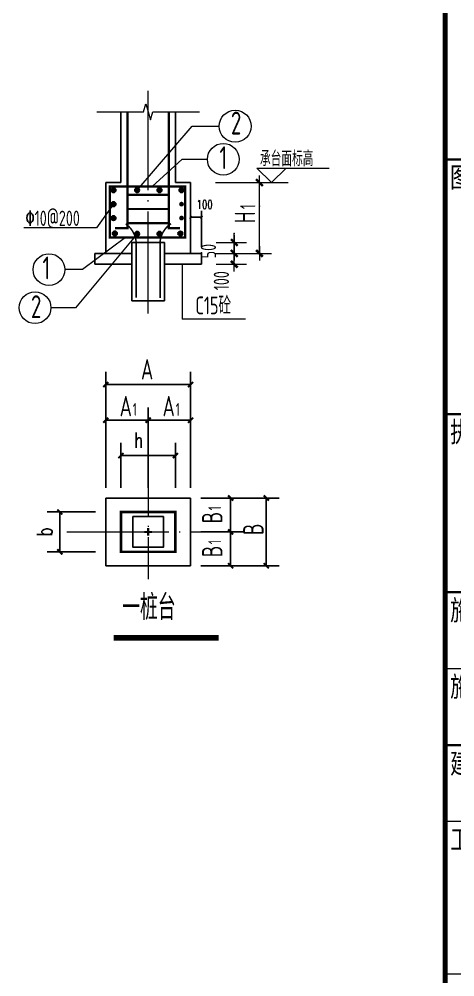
# Model space of a CAD drawing. Extents: x 3968514 to 5230306, y -516551 to -228246.
# Drawn here: x 4458465 to 4467013, y -344003 to -325199 of the extents above; entities that cross this region are included whole.
import ezdxf

# ---------------------------------------------------------------- set-up
doc = ezdxf.new("R2010")
doc.units = 0
doc.header["$LTSCALE"] = 1000
doc.header["$MEASUREMENT"] = 0
doc.linetypes.add('DOTE', pattern=[2.42, 2, -0.2, 0.02, -0.2])
for name, color, linetype in [('3-承台', 7, 'Continuous'), ('COLU', 7, 'Continuous'), ('DIM', 3, 'Continuous'), ('PUB_TEXT', 7, 'Continuous'), ('REIN', 2, 'Continuous'), ('定位标记', 3, 'Continuous')]:
    doc.layers.add(name, color=color, linetype=linetype)
for name, color, linetype, lineweight in [('DOTE', 1, 'DOTE', 9), ('FRAME', 3, 'Continuous', 18), ('PUB_DIM', 3, 'Continuous', 15)]:
    doc.layers.add(name, color=color, linetype=linetype, lineweight=lineweight)
doc.styles.add('DIM_FONT', font='SIMPLEX', dxfattribs={"width": 0.7, "bigfont": 'GBCBIG'})
doc.styles.add('FRAME', font='simhei.ttf', dxfattribs={"width": 0.7})
doc.styles.add('TSSD_REIN', font='Tssdeng.shx', dxfattribs={"width": 0.7, "bigfont": 'hztxt.shx'})
doc.dimstyles.new('_TCH_ARCH&&50', dxfattribs={"dimscale": 0.5, "dimtxt": 350, "dimasz": 100, "dimexe": 250, "dimexo": 300, "dimgap": 100, "dimtad": 1, "dimdec": 0, "dimzin": 0, "dimdsep": 46, "dimtxsty": 'DIM_FONT', "dimblk": 'ARCHTICK', "dimcen": 0.09, "dimclrt": 7, "dimazin": 2, "dimtfac": 1, "dimtdec": 0, "dimtix": 1, "dimtmove": 2, "dimatfit": 3, "dimfxl": 1, "dimtolj": 1, "dimtzin": 0, "dimarcsym": 0})
doc.dimstyles.new('DIMN', dxfattribs={"dimtxt": 300, "dimasz": 100, "dimexe": 250, "dimexo": 300, "dimgap": 150, "dimtad": 1, "dimdec": 0, "dimzin": 0, "dimdsep": 46, "dimtxsty": 'DIM_FONT', "dimblk": 'ARCHTICK', "dimcen": 0.09, "dimclrt": 7, "dimazin": 2, "dimtfac": 1, "dimtdec": 0, "dimtix": 1, "dimtmove": 2, "dimatfit": 3, "dimfxl": 1, "dimtolj": 1, "dimtzin": 0, "dimarcsym": 0})

# ---------------------------------------------------------------- blocks, each defined once
blk = doc.blocks.new('A$C0B803521')
at = {"layer": 'FRAME', "lineweight": 70}
blk.add_line((-23943, 92652), (-23943, 35252), dxfattribs=at)
at = {"layer": 'FRAME', "lineweight": 35}
for p, q in [((-16943, 65852), (-23943, 65852)), ((-16943, 60852), (-23943, 60852)), ((-16943, 57352), (-23943, 57352)), ((-16943, 54352), (-23943, 54352))]:
    blk.add_line(p, q, dxfattribs=at)
at = {"layer": 'FRAME', "lineweight": 18}
for p, q in [((-16943, 55852), (-23943, 55852)), ((-16943, 52852), (-23943, 52852)), ((-16943, 49852), (-23943, 49852))]:
    blk.add_line(p, q, dxfattribs=at)
at = {"layer": 'FRAME', "char_height": 400, "attachment_point": 1, "style": 'FRAME'}
for s, insert, width in [('图纸专用章', (-23843, 65702), 2928.14), ('执业章', (-23843, 60702), 3554.58), ('施工图审查机构', (-23843, 57202), 5412.54), ('施工图审查合格书编号', (-23843, 55702), 6008.14), ('建设单位', (-23843, 54193), 2375.25), ('工程名称', (-23843, 52702), 2368.14)]:
    blk.add_mtext(s, dxfattribs=dict(at, insert=insert, width=width))
blk = doc.blocks.new('_ArchTick')
at = {"color": 0, "linetype": 'ByBlock', "const_width": 0.4}
blk.add_lwpolyline([(-0.5, -0.5), (0.5, 0.5)], dxfattribs=at)
blk = doc.blocks.new('*D225')
at = {"layer": 'Defpoints', "color": 0, "transparency": 16777216}
for p in [(4461828, -329088), (4461828, -329822), (4462042, -329822)]:
    blk.add_point(p, dxfattribs=at)
at = {"layer": 'DIM', "color": 0, "lineweight": -2, "transparency": 16777216}
for p, q in [((4461828, -329672), (4461828, -328963)), ((4462042, -329672), (4462042, -328963)), ((4462042, -329088), (4461828, -329088))]:
    blk.add_line(p, q, dxfattribs=at)
at = {"layer": 'DIM', "color": 0, "lineweight": -2, "transparency": 16777216, "xscale": 50, "yscale": 50, "zscale": 50, "rotation": 180}
blk.add_blockref('_ArchTick', (4461828, -329088), dxfattribs=at)
at = {"layer": 'DIM', "color": 0, "lineweight": -2, "transparency": 16777216, "xscale": 50, "yscale": 50, "zscale": 50}
blk.add_blockref('_ArchTick', (4462042, -329088), dxfattribs=at)
at = {"layer": 'DIM', "color": 7, "transparency": 16777216, "insert": (4462104, -328838), "char_height": 175, "attachment_point": 5, "style": 'DIM_FONT'}
blk.add_mtext('\\A1;100', dxfattribs=at)
blk = doc.blocks.new('*D224')
at = {"layer": 'Defpoints', "color": 0, "transparency": 16777216}
for p in [(4461728, -334602), (4462614, -334602), (4461728, -335267)]:
    blk.add_point(p, dxfattribs=at)
at = {"layer": 'PUB_DIM', "color": 0, "lineweight": -2, "transparency": 16777216}
for p, q in [((4462028, -334602), (4462864, -334602)), ((4462614, -335267), (4462614, -334602)), ((4462028, -335267), (4462864, -335267))]:
    blk.add_line(p, q, dxfattribs=at)
at = {"layer": 'PUB_DIM', "color": 0, "lineweight": -2, "transparency": 16777216, "xscale": 100, "yscale": 100, "zscale": 100}
for p, rotation in [((4462614, -334602), 90), ((4462614, -335267), 270)]:
    blk.add_blockref('_ArchTick', p, dxfattribs=dict(at, rotation=rotation))
blk = doc.blocks.new('*D223')
at = {"layer": 'Defpoints', "color": 0, "transparency": 16777216}
for p in [(4461728, -335267), (4462614, -335267), (4461728, -335932)]:
    blk.add_point(p, dxfattribs=at)
at = {"layer": 'PUB_DIM', "color": 0, "lineweight": -2, "transparency": 16777216}
for p, q in [((4462028, -335267), (4462864, -335267)), ((4462614, -335932), (4462614, -335267)), ((4462028, -335932), (4462864, -335932))]:
    blk.add_line(p, q, dxfattribs=at)
at = {"layer": 'PUB_DIM', "color": 0, "lineweight": -2, "transparency": 16777216, "xscale": 100, "yscale": 100, "zscale": 100}
for p, rotation in [((4462614, -335267), 90), ((4462614, -335932), 270)]:
    blk.add_blockref('_ArchTick', p, dxfattribs=dict(at, rotation=rotation))
blk = doc.blocks.new('*D222')
at = {"layer": 'Defpoints', "color": 0, "transparency": 16777216}
for p in [(4462253, -334602), (4463314, -334602), (4462253, -335932)]:
    blk.add_point(p, dxfattribs=at)
at = {"layer": 'PUB_DIM', "color": 0, "lineweight": -2, "transparency": 16777216}
for p, q in [((4462553, -334602), (4463564, -334602)), ((4463314, -335932), (4463314, -334602)), ((4462553, -335932), (4463564, -335932))]:
    blk.add_line(p, q, dxfattribs=at)
at = {"layer": 'PUB_DIM', "color": 0, "lineweight": -2, "transparency": 16777216, "xscale": 100, "yscale": 100, "zscale": 100}
for p, rotation in [((4463314, -334602), 90), ((4463314, -335932), 270)]:
    blk.add_blockref('_ArchTick', p, dxfattribs=dict(at, rotation=rotation))
blk = doc.blocks.new('*D221')
at = {"layer": 'Defpoints', "color": 0, "transparency": 16777216}
for p in [(4460263, -334876), (4459263, -335659), (4460263, -335659)]:
    blk.add_point(p, dxfattribs=at)
at = {"layer": 'PUB_DIM', "color": 0, "lineweight": -2, "transparency": 16777216}
for p, q in [((4459963, -334876), (4459013, -334876)), ((4459263, -334876), (4459263, -335659)), ((4459963, -335659), (4459013, -335659))]:
    blk.add_line(p, q, dxfattribs=at)
at = {"layer": 'PUB_DIM', "color": 0, "lineweight": -2, "transparency": 16777216, "xscale": 100, "yscale": 100, "zscale": 100}
for p, rotation in [((4459263, -334876), 90), ((4459263, -335659), 270)]:
    blk.add_blockref('_ArchTick', p, dxfattribs=dict(at, rotation=rotation))
at = {"layer": 'PUB_DIM', "color": 7, "transparency": 16777216, "insert": (4458963, -335267), "char_height": 300, "attachment_point": 5, "rotation": 90, "style": 'DIM_FONT'}
blk.add_mtext('\\A1;b', dxfattribs=at)
blk = doc.blocks.new('*D220')
at = {"layer": 'Defpoints', "color": 0, "transparency": 16777216}
for p in [(4460163, -333075), (4460163, -334702), (4460996, -334702)]:
    blk.add_point(p, dxfattribs=at)
at = {"layer": 'PUB_DIM', "color": 0, "lineweight": -2, "transparency": 16777216}
for p, q in [((4460163, -334402), (4460163, -332825)), ((4460996, -334402), (4460996, -332825)), ((4460996, -333075), (4460163, -333075))]:
    blk.add_line(p, q, dxfattribs=at)
at = {"layer": 'PUB_DIM', "color": 0, "lineweight": -2, "transparency": 16777216, "xscale": 100, "yscale": 100, "zscale": 100, "rotation": 180}
blk.add_blockref('_ArchTick', (4460163, -333075), dxfattribs=at)
at = {"layer": 'PUB_DIM', "color": 0, "lineweight": -2, "transparency": 16777216, "xscale": 100, "yscale": 100, "zscale": 100}
blk.add_blockref('_ArchTick', (4460996, -333075), dxfattribs=at)
blk = doc.blocks.new('*D219')
at = {"layer": 'Defpoints', "color": 0, "transparency": 16777216}
for p in [(4460163, -332375), (4460163, -334391), (4461828, -334391)]:
    blk.add_point(p, dxfattribs=at)
at = {"layer": 'PUB_DIM', "color": 0, "lineweight": -2, "transparency": 16777216}
for p, q in [((4460163, -334091), (4460163, -332125)), ((4461828, -334091), (4461828, -332125)), ((4461828, -332375), (4460163, -332375))]:
    blk.add_line(p, q, dxfattribs=at)
at = {"layer": 'PUB_DIM', "color": 0, "lineweight": -2, "transparency": 16777216, "xscale": 100, "yscale": 100, "zscale": 100, "rotation": 180}
blk.add_blockref('_ArchTick', (4460163, -332375), dxfattribs=at)
at = {"layer": 'PUB_DIM', "color": 0, "lineweight": -2, "transparency": 16777216, "xscale": 100, "yscale": 100, "zscale": 100}
blk.add_blockref('_ArchTick', (4461828, -332375), dxfattribs=at)
blk = doc.blocks.new('*D218')
at = {"layer": 'Defpoints', "color": 0, "transparency": 16777216}
for p in [(4460461, -333768), (4460461, -334702), (4461530, -334702)]:
    blk.add_point(p, dxfattribs=at)
at = {"layer": 'PUB_DIM', "color": 0, "lineweight": -2, "transparency": 16777216}
for p, q in [((4460461, -334402), (4460461, -333518)), ((4461530, -334402), (4461530, -333518)), ((4461530, -333768), (4460461, -333768))]:
    blk.add_line(p, q, dxfattribs=at)
at = {"layer": 'PUB_DIM', "color": 0, "lineweight": -2, "transparency": 16777216, "xscale": 100, "yscale": 100, "zscale": 100, "rotation": 180}
blk.add_blockref('_ArchTick', (4460461, -333768), dxfattribs=at)
at = {"layer": 'PUB_DIM', "color": 0, "lineweight": -2, "transparency": 16777216, "xscale": 100, "yscale": 100, "zscale": 100}
blk.add_blockref('_ArchTick', (4461530, -333768), dxfattribs=at)
at = {"layer": 'PUB_DIM', "color": 7, "transparency": 16777216, "insert": (4460812, -333468), "char_height": 300, "attachment_point": 5, "style": 'DIM_FONT'}
blk.add_mtext('\\A1;h', dxfattribs=at)
blk = doc.blocks.new('*D217')
at = {"layer": 'Defpoints', "color": 0, "transparency": 16777216}
for p in [(4460996, -333075), (4460996, -334702), (4461828, -334702)]:
    blk.add_point(p, dxfattribs=at)
at = {"layer": 'PUB_DIM', "color": 0, "lineweight": -2, "transparency": 16777216}
for p, q in [((4460996, -334402), (4460996, -332825)), ((4461828, -334402), (4461828, -332825)), ((4461828, -333075), (4460996, -333075))]:
    blk.add_line(p, q, dxfattribs=at)
at = {"layer": 'PUB_DIM', "color": 0, "lineweight": -2, "transparency": 16777216, "xscale": 100, "yscale": 100, "zscale": 100, "rotation": 180}
blk.add_blockref('_ArchTick', (4460996, -333075), dxfattribs=at)
at = {"layer": 'PUB_DIM', "color": 0, "lineweight": -2, "transparency": 16777216, "xscale": 100, "yscale": 100, "zscale": 100}
blk.add_blockref('_ArchTick', (4461828, -333075), dxfattribs=at)
blk = doc.blocks.new('_DIMX')
blk.add_line((-150, 0), (150, 0))
at = {"const_width": 50}
blk.add_lwpolyline([(-70, -70), (70, 70)], dxfattribs=at)

msp = doc.modelspace()

# ---------------------------------------------------------------- hatches: boundary and pattern name
at = {"layer": 'REIN'}
for points in [[(4460269.88322, -328558.43128, 1), (4460364.11037, -328558.43128, 1)], [(4460732.0374, -328558.43128, 1), (4460826.26455, -328558.43128, 1)], [(4461172.10374, -328558.43128, 1), (4461266.33089, -328558.43128, 1)], [(4461603.58453, -328558.43128, 1), (4461697.81169, -328558.43128, 1)], [(4460269.88322, -328831.86959, 1), (4460364.11037, -328831.86959, 1)], [(4461603.58453, -328831.86959, 1), (4461697.81169, -328831.86959, 1)], [(4460269.88322, -329105.30873, 1), (4460364.11037, -329105.30873, 1)], [(4461603.58453, -329105.30873, 1), (4461697.81169, -329105.30873, 1)], [(4460294.61324, -329407.89013, 1), (4460388.8404, -329407.89013, 1)], [(4460732.0374, -329414.21064, 1), (4460826.26455, -329414.21064, 1)], [(4461172.10374, -329414.21064, 1), (4461266.33089, -329414.21064, 1)], [(4461580.659, -329409.39819, 1), (4461674.88615, -329409.39819, 1)]]:
    msp.add_hatch(color=256, dxfattribs=at).paths.add_polyline_path(points)

# ---------------------------------------------------------------- linework, layer by layer
msp.add_line((4460675.39219, -330728.43732), (4461316.64219, -330730.81961))
at = {"color": 3}
msp.add_lwpolyline([(4460695.7795, -334967.41463), (4461295.7795, -334967.41463), (4461295.7795, -335567.41463), (4460695.7795, -335567.41463)], close=True, dxfattribs=at)
at = {"layer": '3-承台'}
for p, q in [((4460461.40551, -328409.09067), (4460461.40551, -327020.28522)), ((4461530.15551, -328409.09067), (4461530.15551, -327020.28522)), ((4460162.76231, -328409.09067), (4460461.40551, -328409.09067)), ((4460162.76231, -328409.09067), (4460162.76231, -329798.46567)), ((4461530.15551, -328409.09067), (4461828.48051, -328409.09067)), ((4461828.48051, -328409.09067), (4461828.48051, -329798.46567)), ((4460675.39219, -330728.43732), (4460675.39219, -329585.00592)), ((4460675.39219, -329585.00592), (4461316.64219, -329585.00592)), ((4461316.64219, -330730.81961), (4461316.64219, -329585.00592)), ((4459949.01231, -329798.46567), (4460667.29927, -329798.46567)), ((4459949.01231, -329798.46567), (4459949.01231, -330012.21567)), ((4461316.64219, -329798.46567), (4462042.23051, -329798.46567)), ((4462042.23051, -329798.46567), (4462042.23051, -330012.21567)), ((4459949.01231, -330012.21567), (4460667.29927, -330012.21567)), ((4461316.64219, -330012.21567), (4462042.23051, -330012.21567)), ((4460162.76231, -334602.4147), (4461828.48051, -334602.4147)), ((4460162.76231, -334602.4147), (4460162.76231, -335932.4147)), ((4461828.48051, -334602.4147), (4461828.48051, -335932.4147)), ((4460162.76231, -335932.4147), (4461828.48051, -335932.4147))]:
    msp.add_line(p, q, dxfattribs=at)
at = {"layer": 'COLU', "color": 2, "lineweight": -3, "const_width": 50}
msp.add_lwpolyline([(4460461.40551, -334875.5397), (4461530.15551, -334875.5397), (4461530.15551, -335659.2897), (4460461.40551, -335659.2897), (4460461.40551, -334875.5397)], dxfattribs=at)
at = {"layer": 'DOTE', "linetype": 'DOTE'}
for p, q in [((4460995.78051, -330976.45528), (4460995.78051, -326607.05417)), ((4460995.78051, -332949.01008), (4460995.78051, -336194.66011)), ((4459401.84934, -335267.4147), (4462589.71167, -335267.4147))]:
    msp.add_line(p, q, dxfattribs=at)
at = {"layer": 'PUB_DIM'}
for p, q in [((4460903.15551, -327020.28522), (4460953.03051, -326863.53522)), ((4460953.03051, -326863.53522), (4461038.53051, -327177.03522)), ((4459986.40551, -327020.28522), (4460903.15551, -327020.28522)), ((4461038.53051, -327177.03522), (4461088.40551, -327020.28522)), ((4461088.40551, -327020.28522), (4462005.15551, -327020.28522)), ((4460779.15098, -328558.43128), (4461861.80154, -327301.40675)), ((4461861.80154, -327301.40675), (4462390.33217, -327301.40675)), ((4461076.99132, -328482.65675), (4461660.35636, -327950.90672)), ((4461660.35636, -327950.90672), (4462157.7368, -327950.90672)), ((4463415.95334, -328409.09238), (4463130.95334, -328124.09238)), ((4463130.95334, -328124.09238), (4463700.95334, -328124.09238)), ((4463700.95334, -328124.09238), (4463415.95334, -328409.09238)), ((4463700.95334, -328124.09238), (4464545.10159, -328124.09238)), ((4462317.52257, -328409.09238), (4463415.95334, -328409.09238)), ((4463178.45334, -328871.26738), (4463178.45334, -328410.04238)), ((4463415.95334, -328409.09238), (4463741.83728, -328409.09238)), ((4460312.34801, -328836.74204), (4459983.95416, -329298.21435)), ((4463178.45334, -329797.51738), (4463178.45334, -328873.16738)), ((4459983.95416, -329298.21435), (4458557.30553, -329298.21435)), ((4460779.15098, -329414.21064), (4459570.81252, -330865.27649)), ((4462685.56972, -329405.9346), (4462685.56972, -329404.9846)), ((4462685.56972, -329585.0096), (4462685.56972, -329406.8846)), ((4462685.56972, -329585.0096), (4462685.56972, -329406.8846)), ((4460548.94454, -329484.88092), (4459706.66412, -330117.69029)), ((4462327.23051, -329585.0096), (4462923.06972, -329585.0096)), ((4462327.23051, -329585.0096), (4462923.06972, -329585.0096)), ((4462685.56972, -329584.0596), (4462685.56972, -329583.1096)), ((4462685.56972, -329798.4651), (4462685.56972, -329585.0096)), ((4462685.56972, -329585.9596), (4462685.56972, -329586.9096)), ((4462317.52257, -329798.46738), (4463415.95334, -329798.46738)), ((4462685.56972, -329797.5151), (4462685.56972, -329796.5651)), ((4462685.56972, -330012.2151), (4462685.56972, -329798.4651)), ((4462685.56972, -330012.2151), (4462685.56972, -329798.4651)), ((4462685.56972, -329799.4151), (4462685.56972, -329800.3651)), ((4459706.66412, -330117.69029), (4459361.12626, -330117.69029)), ((4461663.4185, -330012.21567), (4461663.4185, -331087.7762)), ((4462327.23051, -330012.2151), (4462923.06972, -330012.2151)), ((4462685.56972, -330013.1651), (4462685.56972, -330014.1151)), ((4459570.81252, -330865.27649), (4459089.4229, -330865.27649)), ((4462903.63112, -331087.7762), (4461663.4185, -331087.7762))]:
    msp.add_line(p, q, dxfattribs=at)
at = {"layer": 'PUB_DIM', "const_width": 106.875}
msp.add_lwpolyline([(4460320.75486, -337346.19877), (4462376.52622, -337346.19877)], dxfattribs=at)
at = {"layer": 'PUB_DIM'}
for centre in [(4462702.48733, -327301.40675), (4462469.89196, -327950.90672), (4459048.9711, -330117.69029), (4458777.26775, -330865.27649)]:
    msp.add_circle(centre, 312.15516, dxfattribs=at)
for p in [(4463178.45334, -328409.09238), (4463178.45334, -328872.21738), (4462685.56972, -329406.8846), (4462685.56972, -329585.0096), (4462685.56972, -329798.4651)]:
    msp.add_point(p, dxfattribs=at)
at = {"layer": 'REIN'}
for points, const_width in [([(4460588.42364, -327020.28522), (4460588.42364, -329303.67747), (4460345.24416, -329303.67747)], 45), ([(4461403.13737, -327020.28522), (4461403.13737, -329303.67747), (4461621.13787, -329303.67747)], 45), ([(4460222.6028, -328482.65675), (4461743.56839, -328482.65675)], 45), ([(4460245.24416, -328482.65675), (4460245.24416, -328552.73323), (4460245.24416, -328552.73323), (4460245.24416, -329484.88092), (4461721.13787, -329484.88092), (4461721.13787, -328552.73323), (4461721.13787, -328552.73323), (4461721.13787, -328482.65675)], 45), ([(4460588.42364, -328651.48811), (4461403.13737, -328651.48811)], 45), ([(4460592.99059, -328926.70227), (4461407.70431, -328926.70227)], 45), ([(4460588.42364, -329203.6984), (4461403.13737, -329203.6984)], 45), ([(4460760.89219, -330671.07752), (4460760.89219, -329585.00592)], 30), ([(4461231.14219, -330674.12923), (4461231.14219, -329585.00592)], 30)]:
    msp.add_lwpolyline(points, dxfattribs=dict(at, const_width=const_width))
at = {"layer": 'REIN', "const_width": 30}
for points in [[(4460760.89219, -329585.00592, 0.2289969038), (4460555.47235, -329220.83289)], [(4461445.0791, -329215.25037, 0.237328647), (4461228.84936, -329585.00592)]]:
    msp.add_lwpolyline(points, format="xyb", dxfattribs=at)
at = {"layer": 'REIN'}
for centre in [(4460316.99679, -328558.43128), (4460779.15098, -328558.43128), (4461219.21731, -328558.43128), (4461650.69811, -328558.43128), (4460316.99679, -328831.86959), (4460316.99679, -329105.30873), (4460341.72682, -329407.89013), (4460779.15098, -329414.21064), (4461219.21731, -329414.21064), (4461627.77258, -329409.39819)]:
    msp.add_circle(centre, 47.11358, dxfattribs=at)
at = {"layer": '定位标记', "const_width": 40}
msp.add_lwpolyline([(4460920.59471, -335267.4147), (4461070.9663, -335267.4147)], dxfattribs=at)
at = {"layer": '定位标记', "ltscale": 0.1, "const_width": 40}
msp.add_lwpolyline([(4460995.78051, -335192.22891), (4460995.78051, -335342.60049)], dxfattribs=at)

# ---------------------------------------------------------------- block references
msp.add_blockref('A$C0B803521', (4490764.12454, -393805.3043))
at = {"layer": 'PUB_DIM', "xscale": 0.9500000001862645, "yscale": 0.9500000001862645, "zscale": 0.9500000001862645}
for p, rotation in [((4463178.45334, -328409.09238), 90), ((4462685.56972, -329585.0096), 90), ((4462685.56972, -329585.0096), 270), ((4462685.56972, -329798.4651), 90), ((4462685.56972, -329798.4651), 270), ((4463178.45334, -329798.46738), 270), ((4462685.56972, -330012.2151), 90)]:
    msp.add_blockref('_DIMX', p, dxfattribs=dict(at, rotation=rotation))

# ---------------------------------------------------------------- texts
at = {"layer": 'PUB_TEXT', "style": 'TSSD_REIN', "width": 0.7}
for s, height, p in [('2', 450, (4462618.46322, -327464.63212)), ('1', 450, (4462395.18956, -328143.85419)), ('承台面标高', 300, (4463189.00506, -328087.10769)), ('\x8210@200', 300, (4458588.52946, -329259.20741)), ('1', 450, (4458922.89272, -330308.93169)), ('2', 450, (4458695.55655, -331069.57295)), ('C15砼', 350, (4461922.14069, -330995.27835)), ('A', 400, (4460855.26816, -332273.88354)), ('A', 400, (4460436.55181, -332997.25606)), ('A', 400, (4461278.59974, -332997.25606)), ('1', 250, (4460691.70429, -332987.98309)), ('1', 250, (4461533.75221, -332987.98309)), ('一桩台', 500, (4460485.19681, -336996.28661))]:
    msp.add_text(s, height=height, dxfattribs=at).set_placement(p)
for s, height, p in [('1', 300, (4463099.49185, -328930.6837)), ('H', 400, (4463094.10482, -329205.60063)), ('50', 300, (4462328.32821, -329895.45552)), ('100', 300, (4462582.26402, -330522.27737)), ('B', 400, (4462453.03674, -335100.05034)), ('1', 250, (4462426.54424, -334844.38874)), ('B', 400, (4463259.44857, -335329.64377)), ('1', 250, (4462426.54424, -335508.72066)), ('B', 400, (4462453.03674, -335764.38226))]:
    msp.add_text(s, height=height, rotation=90, dxfattribs=at).set_placement(p)

# ---------------------------------------------------------------- dimensions: what is measured, and where the dimension line sits
at = {"layer": 'DIM'}
dim = msp.add_linear_dim(base=(4461828.48051, -329088.04053), p1=(4462042.23051, -329821.97655), p2=(4461828.48051, -329821.97655), text='100', dimstyle='_TCH_ARCH&&50', dxfattribs=at)
dim.commit()
dim.dimension.update_dxf_attribs({"geometry": '*D225', "text_midpoint": (4462103.66929, -328838.04053), "dimtype": 128})
at = {"layer": 'PUB_DIM'}
for p1, p2, distance, text, picture, middle in [((4461828.48099, -334390.62861), (4460162.76049, -334390.62861), -2015.99675, ' ', '*D219', (4460995.62074, -332374.63185)), ((4460995.77701, -334702.4147), (4460162.76001, -334702.4147), -1627.5051, ' ', '*D220', (4460579.26851, -333074.9096)), ((4461828.48051, -334702.4147), (4460995.77701, -334702.4147), -1627.5051, ' ', '*D217', (4461412.12876, -333074.9096)), ((4461728.48051, -335267.41606), (4461728.48051, -334602.41606), -885.63473, ' ', '*D224', (4462614.11524, -334934.91606)), ((4462253.3239, -335932.41505), (4462253.3239, -334602.41505), -1060.89156, ' ', '*D222', (4463314.21546, -335267.41505)), ((4460262.76231, -334875.53893), (4460262.76231, -335659.28893), -1000, 'b', '*D221', (4458962.76231, -335267.41393)), ((4461728.48051, -335932.41606), (4461728.48051, -335267.41606), -885.63473, ' ', '*D223', (4462614.11524, -335599.91606))]:
    dim = msp.add_aligned_dim(p1=p1, p2=p2, distance=distance, text=text, dimstyle='DIMN', dxfattribs=at)
    dim.commit()
    dim.dimension.update_dxf_attribs({"geometry": picture, "text_midpoint": middle})
dim = msp.add_linear_dim(base=(4460461.40747, -333768.35562), p1=(4461530.15747, -334702.4147), p2=(4460461.40747, -334702.4147), angle=180, text='h', dimstyle='DIMN', dxfattribs=at)
dim.commit()
dim.dimension.update_dxf_attribs({"geometry": '*D218', "text_midpoint": (4460812.33088, -333468.35562), "dimtype": 129})

doc.saveas('drawing.dxf')
